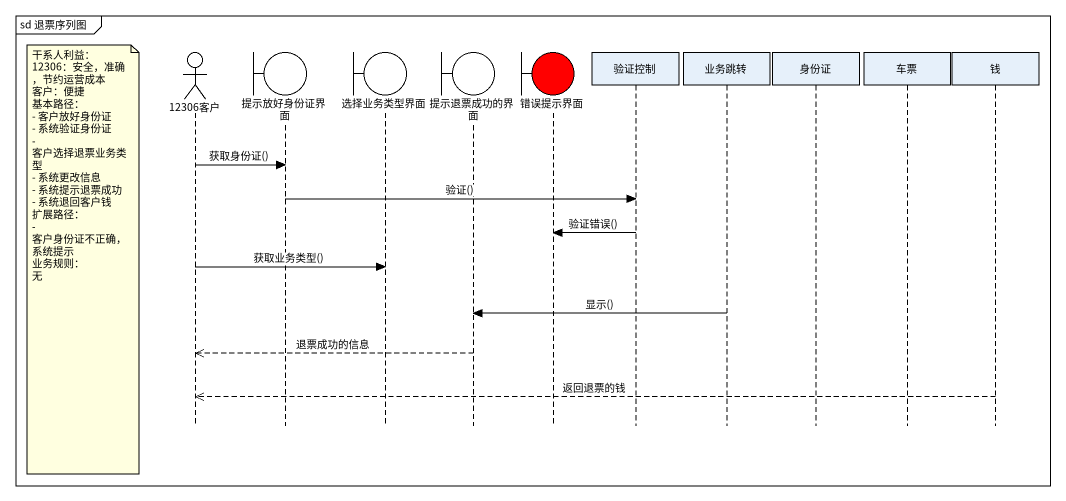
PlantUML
@startuml
mainframe sd 退票序列图
hide footbox
actor "12306客户" as a12306客户
boundary 提示放好身份证界面
boundary 选择业务类型界面
boundary 提示退票成功的界面
boundary 错误提示界面 #FF0000
participant 验证控制
participant 业务跳转
participant 身份证
participant 车票
participant 钱

a12306客户 -> 提示放好身份证界面 : 获取身份证()
提示放好身份证界面 -> 验证控制 : 验证()
验证控制 -> 错误提示界面 : 验证错误()
note left of a12306客户
  干系人利益：
  12306：安全，准确，节约运营成本
  客户：便捷
  基本路径：
  - 客户放好身份证
  - 系统验证身份证
  - 客户选择退票业务类型
  - 系统更改信息
  - 系统提示退票成功
  - 系统退回客户钱
  扩展路径：
  - 客户身份证不正确，系统提示
  业务规则：
  无
end note
a12306客户 -> 选择业务类型界面 : 获取业务类型()
业务跳转 -> 提示退票成功的界面 : 显示()
提示退票成功的界面 -->> a12306客户 : 退票成功的信息
钱 -->> a12306客户 : 返回退票的钱
@enduml
